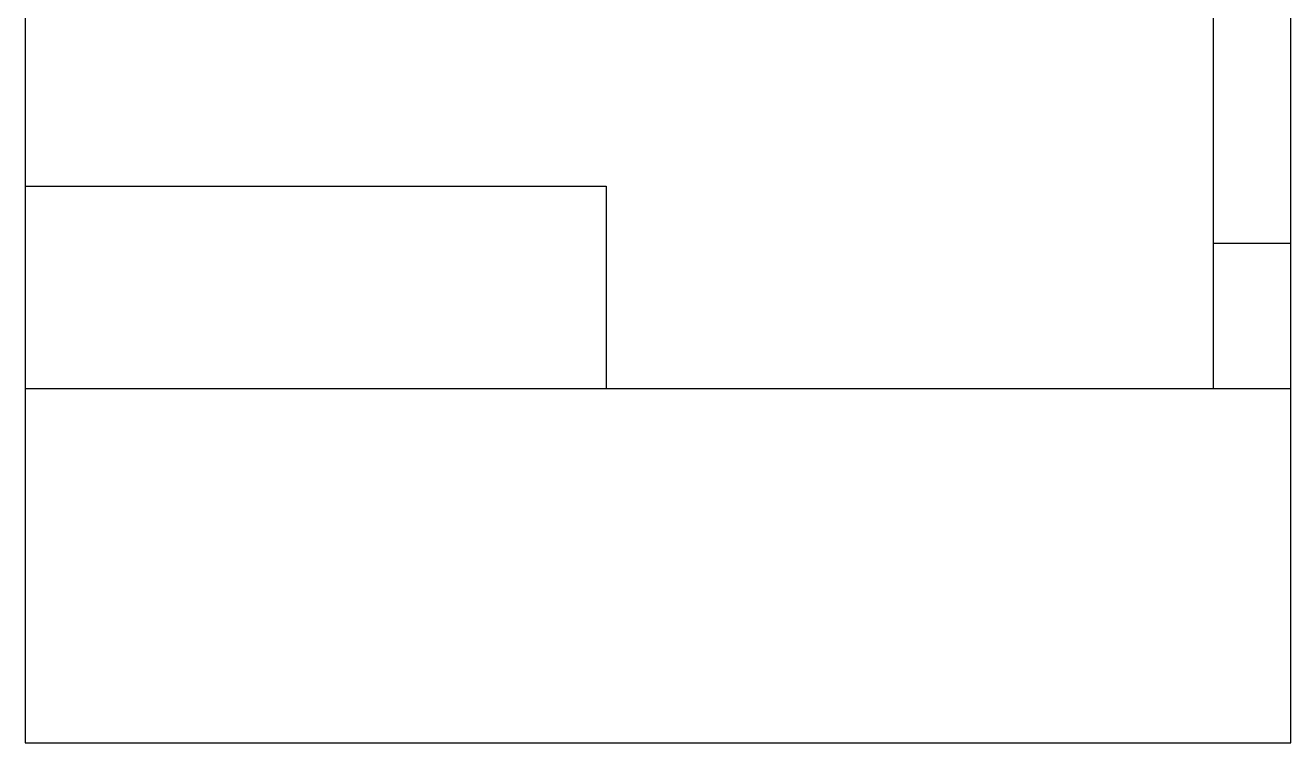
# Model space of a CAD drawing. Header units: millimetres. Extents: x 17243 to 30056, y 9468 to 18529.
# Drawn here: x 23002.8 to 23052.8, y 14740.6 to 14769 of the extents above; entities that cross this region are included whole.
import ezdxf

# ---------------------------------------------------------------- set-up
doc = ezdxf.new("R2010")
doc.units = ezdxf.units.MM
doc.layers.get('0').update_dxf_attribs({"lineweight": 18})

msp = doc.modelspace()

# ---------------------------------------------------------------- linework, layer by layer
at = {"color": 7, "linetype": 'Continuous', "lineweight": 25}
for p, q in [((23002.788, 14860.605), (23002.788, 14740.605)), ((23052.788, 14740.605), (23052.788, 14860.605)), ((23049.738, 14760.341), (23049.738, 14771.691)), ((23002.788, 14762.605), (23025.738, 14762.605)), ((23025.738, 14762.605), (23025.738, 14754.605)), ((23049.738, 14754.605), (23049.738, 14760.341)), ((23002.788, 14754.605), (23052.788, 14754.605)), ((23002.788, 14740.605), (23052.788, 14740.605))]:
    msp.add_line(p, q, dxfattribs=at)
at = {"color": 8, "linetype": 'Continuous', "lineweight": 25}
msp.add_line((23052.788, 14760.341), (23049.738, 14760.341), dxfattribs=at)

doc.saveas('drawing.dxf')
